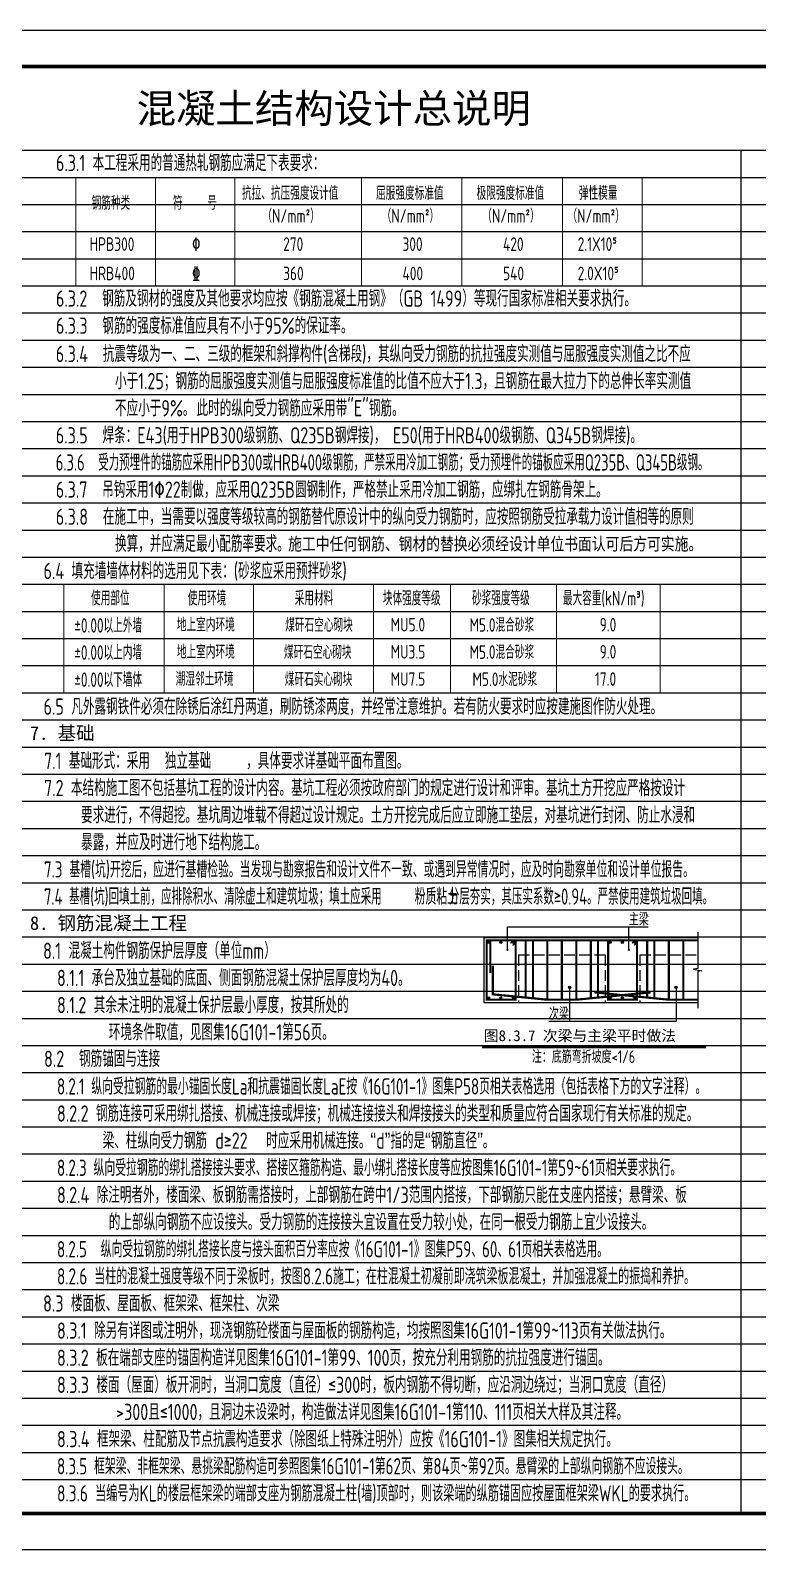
# Model space of a CAD drawing. Extents: x 169490 to 7584583, y -2399407 to 1374371.
# Drawn here: x 1273434 to 1293559, y 813191 to 855191 of the extents above; entities that cross this region are included whole.
import ezdxf

# ---------------------------------------------------------------- set-up
doc = ezdxf.new("R2010")
doc.units = 0
doc.header["$LTSCALE"] = 100
for name, pattern in [('D3轴线点划线', [18.5, 12, -3, 0.5, -3]), ('DASHED', [0.75, 0.5, -0.25]), ('H3普通虚线', [4.2, 3, -1.2])]:
    doc.linetypes.add(name, pattern=pattern)
doc.layers.get('0').update_dxf_attribs({"linetype": 'CONTINUOUS'})
doc.layers.get('DEFPOINTS').update_dxf_attribs({"linetype": 'CONTINUOUS'})
doc.layers.add('S-1-TEXT', color=7, linetype='CONTINUOUS', lineweight=18)
doc.layers.add('S-1-修改', color=23, linetype='CONTINUOUS', lineweight=18)
for name, color, linetype in [('S-DETL-AXIS', 8, 'D3轴线点划线'), ('S-DETL-HATCH', 251, 'CONTINUOUS'), ('S-DETL-LINE1', 2, 'CONTINUOUS'), ('S-DETL-RBAR', 1, 'CONTINUOUS'), ('S-DETL-TEXT', 7, 'CONTINUOUS'), ('图框', 140, 'CONTINUOUS')]:
    doc.layers.add(name, color=color, linetype=linetype)
doc.styles.add('TS', font='tssdeng.shx', dxfattribs={"width": 0.7, "height": 350, "bigfont": 'tssdchn.shx'})
doc.styles.add('黑体', font='simhei.ttf', dxfattribs={"width": 0.7})

msp = doc.modelspace()

# ---------------------------------------------------------------- hatches: boundary and pattern name
at = {"layer": 'S-DETL-RBAR'}
h = msp.add_hatch(color=1, dxfattribs=at)
edge = h.paths.add_edge_path()
edge.add_arc((1286117.7, 829982), 31.2, 0, 360)
h = msp.add_hatch(color=1, dxfattribs=at)
edge = h.paths.add_edge_path()
edge.add_arc((1286453.1, 829982), 31.2, 0, 360)
h = msp.add_hatch(color=1, dxfattribs=at)
edge = h.paths.add_edge_path()
edge.add_arc((1286808.6, 829982), 31.2, 0, 360)
h = msp.add_hatch(color=1, dxfattribs=at)
edge = h.paths.add_edge_path()
edge.add_arc((1289477.7, 829982), 31.2, 0, 360)
h = msp.add_hatch(color=1, dxfattribs=at)
edge = h.paths.add_edge_path()
edge.add_arc((1289813.1, 829982), 31.2, 0, 360)
h = msp.add_hatch(color=1, dxfattribs=at)
edge = h.paths.add_edge_path()
edge.add_arc((1290168.6, 829982), 31.2, 0, 360)
h = msp.add_hatch(color=1, dxfattribs=at)
edge = h.paths.add_edge_path()
edge.add_arc((1286117.7, 828446.3), 31.2, 0, 360)
h = msp.add_hatch(color=1, dxfattribs=at)
edge = h.paths.add_edge_path()
edge.add_arc((1286453.1, 828446.3), 31.2, 0, 360)
h = msp.add_hatch(color=1, dxfattribs=at)
edge = h.paths.add_edge_path()
edge.add_arc((1286804, 828446.3), 31.2, 0, 360)
h = msp.add_hatch(color=1, dxfattribs=at)
edge = h.paths.add_edge_path()
edge.add_arc((1289477.7, 828446.3), 31.2, 0, 360)
h = msp.add_hatch(color=1, dxfattribs=at)
edge = h.paths.add_edge_path()
edge.add_arc((1289813.1, 828446.3), 31.2, 0, 360)
h = msp.add_hatch(color=1, dxfattribs=at)
edge = h.paths.add_edge_path()
edge.add_arc((1290164, 828446.3), 31.2, 0, 360)
at = {"layer": 'S-DETL-TEXT'}
h = msp.add_hatch(color=256, dxfattribs=at)
edge = h.paths.add_edge_path()
edge.add_arc((1286637.3, 829771.5), 15.6, 0, 360)
h = msp.add_hatch(color=256, dxfattribs=at)
edge = h.paths.add_edge_path()
edge.add_arc((1289997.3, 829771.5), 15.6, 0, 360)
h = msp.add_hatch(color=256, dxfattribs=at)
edge = h.paths.add_edge_path()
edge.add_arc((1288357.2, 828736.1), 31.2, 0, 360)
h = msp.add_hatch(color=256, dxfattribs=at)
edge = h.paths.add_edge_path()
edge.add_arc((1291301.8, 828736.1), 31.2, 0, 360)

# ---------------------------------------------------------------- linework, layer by layer
msp.add_lwpolyline([(1251146.3, 854191.4), (1314946.3, 854191.4), (1314946.3, 814191.4), (1251146.3, 814191.4)], close=True)
at = {"layer": 'DEFPOINTS', "color": 252}
for p, q in [((1251146.3, 851878.9), (1314946.3, 851878.9)), ((1293096.3, 851878.9), (1293096.3, 814191.4)), ((1251146.3, 851128.9), (1314946.3, 851128.9)), ((1251146.3, 850378.9), (1314946.3, 850378.9)), ((1251146.3, 849628.9), (1314946.3, 849628.9)), ((1251146.3, 848878.9), (1314946.3, 848878.9)), ((1251146.3, 848128.9), (1314946.3, 848128.9)), ((1251146.3, 847378.9), (1314946.3, 847378.9)), ((1251146.3, 846628.9), (1314946.3, 846628.9)), ((1251146.3, 845878.9), (1314946.3, 845878.9)), ((1251146.3, 845128.9), (1314946.3, 845128.9)), ((1251146.3, 844378.9), (1314946.3, 844378.9)), ((1251146.3, 843628.9), (1314946.3, 843628.9)), ((1251146.3, 842878.9), (1314946.3, 842878.9)), ((1251146.3, 842128.9), (1314946.3, 842128.9)), ((1251146.3, 841378.9), (1314946.3, 841378.9)), ((1251146.3, 840628.9), (1314946.3, 840628.9)), ((1251146.3, 839878.9), (1314946.3, 839878.9)), ((1251146.3, 839128.9), (1314946.3, 839128.9)), ((1251146.3, 838378.9), (1314946.3, 838378.9)), ((1251146.3, 837628.9), (1314946.3, 837628.9)), ((1251146.3, 836878.9), (1314946.3, 836878.9)), ((1251146.3, 836128.9), (1314946.3, 836128.9)), ((1251146.3, 835378.9), (1314946.3, 835378.9)), ((1251146.3, 834628.9), (1314946.3, 834628.9)), ((1251146.3, 833878.9), (1314946.3, 833878.9)), ((1251146.3, 833128.9), (1314946.3, 833128.9)), ((1251146.3, 832378.9), (1314946.3, 832378.9)), ((1251146.3, 831628.9), (1314946.3, 831628.9)), ((1251146.3, 830878.9), (1314946.3, 830878.9)), ((1251146.3, 830128.9), (1314946.3, 830128.9)), ((1251146.3, 829378.9), (1314946.3, 829378.9)), ((1251146.3, 828628.9), (1314946.3, 828628.9)), ((1251146.3, 827878.9), (1314946.3, 827878.9)), ((1251146.3, 827128.9), (1314946.3, 827128.9)), ((1251146.3, 826378.9), (1314946.3, 826378.9)), ((1251146.3, 825628.9), (1314946.3, 825628.9)), ((1251146.3, 824878.9), (1314946.3, 824878.9)), ((1251146.3, 824128.9), (1314946.3, 824128.9)), ((1251146.3, 823378.9), (1314946.3, 823378.9)), ((1251146.3, 822628.9), (1314946.3, 822628.9)), ((1251146.3, 821878.9), (1314946.3, 821878.9)), ((1251146.3, 821128.9), (1314946.3, 821128.9)), ((1251146.3, 820378.9), (1314946.3, 820378.9)), ((1251146.3, 819628.9), (1314946.3, 819628.9)), ((1251146.3, 818878.9), (1314946.3, 818878.9)), ((1251146.3, 818128.9), (1314946.3, 818128.9)), ((1251146.3, 817378.9), (1314946.3, 817378.9)), ((1251146.3, 816628.9), (1314946.3, 816628.9)), ((1251146.3, 815878.9), (1314946.3, 815878.9)), ((1251146.3, 815128.9), (1314946.3, 815128.9))]:
    msp.add_line(p, q, dxfattribs=at)
at = {"layer": 'S-1-TEXT', "color": 1}
for p, q in [((1274695.2, 851128.9), (1290361, 851128.9)), ((1274695.2, 851128.9), (1274695.2, 848128.9)), ((1276895.2, 851128.9), (1276895.2, 848128.9)), ((1279095.2, 851128.9), (1279095.2, 848128.9)), ((1282595.2, 851128.9), (1282595.2, 848128.9)), ((1285378.1, 851128.9), (1285378.1, 848128.9)), ((1288161, 851128.9), (1288161, 848128.9)), ((1290361, 851128.9), (1290361, 848128.9)), ((1274695.2, 849628.9), (1290361, 849628.9)), ((1274695.2, 848878.9), (1290361, 848878.9)), ((1274695.2, 848878.9), (1290361, 848878.9)), ((1274695.2, 848128.9), (1290361, 848128.9)), ((1276722.2, 848128.9), (1283858.5, 848128.9)), ((1283943.8, 848128.9), (1289115.3, 848128.9)), ((1290857.6, 839878.9), (1274359.5, 839878.9)), ((1274359.5, 839878.9), (1274359.5, 836878.9)), ((1277137.9, 839878.9), (1277137.9, 836878.9)), ((1279610, 839878.9), (1279610, 836878.9)), ((1282927.4, 839878.9), (1282927.4, 836878.9)), ((1285064.6, 839878.9), (1285064.6, 836878.9)), ((1287992.5, 839878.9), (1287992.5, 836878.9)), ((1290857.6, 836878.9), (1290857.6, 839878.9)), ((1290857.6, 839128.9), (1274359.5, 839128.9)), ((1290857.6, 838378.9), (1274359.5, 838378.9)), ((1290857.6, 837628.9), (1274359.5, 837628.9)), ((1290857.6, 837628.9), (1274359.5, 837628.9)), ((1290857.6, 836878.9), (1274359.5, 836878.9))]:
    msp.add_line(p, q, dxfattribs=at)
at = {"layer": 'S-DETL-AXIS', "linetype": 'H3普通虚线'}
for p, q in [((1286941.9, 829634.2), (1289341.9, 829634.2)), ((1286941.9, 829634.2), (1286941.9, 828314.2)), ((1289341.9, 829634.2), (1289341.9, 828314.2)), ((1290301.9, 829634.2), (1291901.9, 829634.2)), ((1290301.9, 829634.2), (1290301.9, 828314.2))]:
    msp.add_line(p, q, dxfattribs=at)
at = {"layer": 'S-DETL-HATCH'}
for p, q in [((1291901.9, 830264.2), (1291901.9, 829260.5)), ((1291901.9, 829260.5), (1291784.9, 829235.1)), ((1291784.9, 829235.1), (1292018.8, 829193.2)), ((1292018.8, 829193.2), (1291901.9, 829171.3)), ((1291901.9, 829171.3), (1291901.9, 828164.2))]:
    msp.add_line(p, q, dxfattribs=at)
at = {"layer": 'S-DETL-LINE1'}
for p, q in [((1285981.9, 830114.2), (1291901.9, 830114.2)), ((1285981.9, 830114.2), (1285981.9, 828314.2)), ((1285981.9, 828314.2), (1291901.9, 828314.2))]:
    msp.add_line(p, q, dxfattribs=at)
for centre in [(1286117.7, 829982), (1286453.1, 829982), (1286808.6, 829982), (1289477.7, 829982), (1289813.1, 829982), (1290168.6, 829982), (1286117.7, 828446.3), (1286453.1, 828446.3), (1286804, 828446.3), (1289477.7, 828446.3), (1289813.1, 828446.3), (1290164, 828446.3)]:
    msp.add_circle(centre, 31.2, dxfattribs=at)
at = {"layer": 'S-DETL-RBAR', "color": 1}
for points, const_width in [([(1286861.9, 830034.2), (1286861.9, 828394.2), (1286061.9, 828394.2), (1286061.9, 830034.2), (1286861.9, 830034.2)], 60), ([(1291901.9, 830034.2), (1286161.9, 830034.2), (1286161.9, 829134.3)], 60), ([(1286721.9, 829954.2), (1286801.9, 830034.2)], 40), ([(1286781.9, 829894.2), (1286861.9, 829974.2)], 40), ([(1287141.9, 830034.2), (1287141.9, 828453.4)], 60), ([(1287341.9, 830034.2), (1287341.9, 828433.6)], 60), ([(1287741.9, 830034.2), (1287741.9, 828394.2)], 60), ([(1288141.9, 830034.2), (1288141.9, 828394.2)], 60), ([(1288541.9, 830034.2), (1288541.9, 828394.2)], 60), ([(1288941.9, 830034.2), (1288941.9, 828433.6)], 60), ([(1289141.9, 830034.2), (1289141.9, 828453.4)], 60), ([(1290221.9, 830034.2), (1290221.9, 828394.2), (1289421.9, 828394.2), (1289421.9, 830034.2)], 60), ([(1290081.9, 829954.2), (1290161.9, 830034.2)], 40), ([(1290141.9, 829894.2), (1290221.9, 829974.2)], 40), ([(1290501.9, 830034.2), (1290501.9, 828453.4)], 60), ([(1290701.9, 830034.2), (1290701.9, 828433.6)], 60), ([(1291101.9, 830034.2), (1291101.9, 828394.2)], 60), ([(1291501.9, 830034.2), (1291501.9, 828394.2)], 60), ([(1286231.9, 829339.1), (1286231.9, 828543.1), (1287741.9, 828394.2), (1288541.9, 828394.2), (1290601.9, 828597.4)], 60), ([(1291901.9, 828394.2), (1291101.9, 828394.2), (1289041.9, 828597.4)], 60)]:
    msp.add_lwpolyline(points, dxfattribs=dict(at, const_width=const_width))
at = {"layer": 'S-DETL-TEXT'}
for p, q in [((1286637.3, 829771.5), (1286637.3, 830412.9)), ((1286637.3, 830412.9), (1290525.7, 830412.9)), ((1289997.3, 829771.5), (1289997.3, 830412.9)), ((1288357.2, 828736.1), (1288357.2, 827791.6)), ((1291301.8, 828736.1), (1291301.8, 827791.6)), ((1291301.8, 827791.6), (1287783.3, 827791.6))]:
    msp.add_line(p, q, dxfattribs=at)
at = {"layer": 'S-DETL-TEXT', "const_width": 50}
msp.add_lwpolyline([(1285929.1, 827077.7), (1292129.9, 827077.7)], dxfattribs=at)
at = {"layer": 'S-DETL-TEXT'}
for centre, radius in [((1286637.3, 829771.5), 15.6), ((1289997.3, 829771.5), 15.6), ((1288357.2, 828736.1), 31.2), ((1291301.8, 828736.1), 31.2)]:
    msp.add_circle(centre, radius, dxfattribs=at)
at = {"layer": '图框'}
msp.add_lwpolyline([(1248646.3, 813191.4), (1322946.3, 813191.4), (1322946.3, 855191.4), (1248646.3, 855191.4)], close=True, dxfattribs=at)
at = {"layer": '图框', "const_width": 100}
msp.add_lwpolyline([(1251146.3, 814191.4), (1321946.3, 814191.4), (1321946.3, 854191.4), (1251146.3, 854191.4)], close=True, dxfattribs=at)

# ---------------------------------------------------------------- texts
at = {"layer": 'S-1-TEXT', "style": '黑体'}
for s, height, p in [('混凝土结构设计总说明', 800, (1276373.5, 852635)), ('7. 基础', 375, (1273422, 835577.5)), ('8. 钢筋混凝土工程', 375, (1273422, 830324.9))]:
    msp.add_text(s, height=height, dxfattribs=at).set_placement(p)
at = {"layer": 'S-1-TEXT'}
for s, height, style, width, p in [('6.3.1 本工程采用的普通热轧钢筋应满足下表要求：', 450, 'TS', 0.75, (1274141.6, 851301.5)), ('6.3.2  钢筋及钢材的强度及其他要求均应按《钢筋混凝土用钢》（GB 1499）等现行国家标准相关要求执行。', 450, 'TS', 0.75, (1274141.6, 847551.5)), ('6.3.3  钢筋的强度标准值应具有不小于95%%%的保证率。', 450, 'TS', 0.75, (1274141.6, 846801.5)), ('6.3.4  抗震等级为一、二、三级的框架和斜撑构件(含梯段)，其纵向受力钢筋的抗拉强度实测值与屈服强度实测值之比不应', 450, 'TS', 0.75, (1274137.6, 846021.4)), ('        小于1.25；钢筋的屈服强度实测值与屈服强度标准值的比值不应大于1.3，且钢筋在最大拉力下的总伸长率实测值', 450, 'TS', 0.75, (1274137.6, 845271.4)), ('        不应小于9%%%。', 450, 'TS', 0.75, (1274137.6, 844521.4)), ('6.3.5  焊条：E43(用于HPB300级钢筋、Q235B钢焊接)， E50(用于HRB400级钢筋、Q345B钢焊接)。', 450, 'TS', 0.75, (1274137.6, 843771.4)), ('6.3.6  受力预埋件的锚筋应采用HPB300或HRB400级钢筋，严禁采用冷加工钢筋；受力预埋件的锚板应采用Q235B、Q345B级钢。', 450, 'TS', 0.68, (1274137.6, 843021.4)), ('6.3.7  吊钩采用1\x8222制做，应采用Q235B圆钢制作，严格禁止采用冷加工钢筋，应绑扎在钢筋骨架上。', 450, 'TS', 0.75, (1274137.6, 842271.4)), ('6.3.8  在施工中，当需要以强度等级较高的钢筋替代原设计中的纵向受力钢筋时，应按照钢筋受拉承载力设计值相等的原则', 450, 'TS', 0.75, (1274137.6, 841521.4)), ('        换算，并应满足最小配筋率要求。', 450, 'TS', 0.75, (1274137.6, 840771.4)), ('施工中任何钢筋、钢材的替换必须经设计单位书面认可后方可实施。', 350, '黑体', 0.8, (1280569.1, 840820.8)), ('6.4 填充墙墙体材料的选用见下表：(砂浆应采用预拌砂浆)', 450, 'TS', 0.75, (1273799.4, 840021.4)), ('使用部位', 400, 'TS', 0.7, (1275115.2, 839293)), (' 使用环境', 400, 'TS', 0.7, (1277621.6, 839293)), ('采用材料', 400, 'TS', 0.7, (1280749.6, 839293)), ('块体强度等级', 400, 'TS', 0.7, (1283189.2, 839293)), ('砂浆强度等级', 400, 'TS', 0.7, (1285656.1, 839293)), ('最大容重(kN/m\x8c3\x8d)', 400, 'TS', 0.7, (1288171.2, 839293)), ('%%P0.00以上外墙', 400, 'TS', 0.7, (1274651.4, 838541.3)), ('%%P0.00以上内墙', 400, 'TS', 0.7, (1274651.4, 837791.3)), ('%%P0.00以下墙体', 400, 'TS', 0.7, (1274651.4, 837041.3)), ('6.5 凡外露钢铁件必须在除锈后涂红丹两道，刷防锈漆两度，并经常注意维护。若有防火要求时应按建施图作防火处理。', 450, 'TS', 0.75, (1273799.4, 836271.4)), ('7.1 基础形式：采用             ，具体要求详基础平面布置图。', 450, 'TS', 0.75, (1273812.2, 834771.4)), ('7.2 本结构施工图不包括基坑工程的设计内容。基坑工程必须按政府部门的规定进行设计和评审。基坑土方开挖应严格按设计', 450, 'TS', 0.75, (1273812.2, 834021.4)), ('     要求进行，不得超挖。基坑周边堆载不得超过设计规定。土方开挖完成后应立即施工垫层，对基坑进行封闭、防止水浸和', 450, 'TS', 0.75, (1273812.2, 833271.4)), ('     暴露，并应及时进行地下结构施工。', 450, 'TS', 0.75, (1273812.2, 832521.4)), ('7.3 基槽(坑)开挖后，应进行基槽检验。当发现与勘察报告和设计文件不一致、或遇到异常情况时，应及时向勘察单位和设计单位报告。', 450, 'TS', 0.7, (1273812.2, 831771.4)), ('7.4 基槽(坑)回填土前，应排除积水、清除虚土和建筑垃圾；填土应采用          分层夯实，其压实系数≥0.94。严禁使用建筑垃圾回填。', 450, 'TS', 0.68, (1273812.2, 831021.4)), ('8.1 混凝土构件钢筋保护层厚度（单位mm）', 450, 'TS', 0.75, (1273786.8, 829521.4)), ('8.1.1 承台及独立基础的底面、侧面钢筋混凝土保护层厚度均为40。', 450, 'TS', 0.75, (1274171, 828771.4)), ('8.1.2 其余未注明的混凝土保护层最小厚度，按其所处的', 450, 'TS', 0.75, (1274171, 828021.4)), ('       环境条件取值，见图集16G101-1第56页。', 450, 'TS', 0.75, (1274171, 827271.4)), ('8.2  钢筋锚固与连接', 450, 'TS', 0.75, (1273813.2, 826536.5)), ('8.2.1 纵向受拉钢筋的最小锚固长度L\x8ea\x8f和抗震锚固长度L\x8eaE\x8f按《16G101-1》图集P58页相关表格选用（包括表格下方的文字注释）。\x8f', 450, 'TS', 0.7, (1274171, 825771.4)), ('8.2.2 钢筋连接可采用绑扎搭接、机械连接或焊接；机械连接接头和焊接接头的类型和质量应符合国家现行有关标准的规定。\x8f', 450, 'TS', 0.75, (1274171, 825021.4)), ('  梁、柱纵向受力钢筋        时应采用机械连接。“d”指的是“钢筋直径”。', 450, 'TS', 0.75, (1275025.4, 824271.4)), ('8.2.3 纵向受拉钢筋的绑扎搭接接头要求、搭接区箍筋构造、最小绑扎搭接长度等应按图集16G101-1第59~61页相关要求执行。\x8f', 450, 'TS', 0.7, (1274171, 823521.4)), ('8.2.4 除注明者外，楼面梁、板钢筋需搭接时，上部钢筋在跨中1/3范围内搭接，下部钢筋只能在支座内搭接；悬臂梁、板\x8f', 450, 'TS', 0.75, (1274171, 822771.4)), ('       的上部纵向钢筋不应设接头。受力钢筋的连接接头宜设置在受力较小处，在同一根受力钢筋上宜少设接头。', 450, 'TS', 0.75, (1274171, 822021.4)), ('8.2.5  纵向受拉钢筋的绑扎搭接长度与接头面积百分率应按《16G101-1》图集P59、60、61页相关表格选用。', 450, 'TS', 0.7, (1274171, 821271.4)), ('8.2.6 当柱的混凝土强度等级不同于梁板时，按图8.2.6施工；在柱混凝土初凝前即浇筑梁板混凝土，并加强混凝土的振捣和养护。', 450, 'TS', 0.71, (1274171, 820521.4)), ('8.3 楼面板、屋面板、框架梁、框架柱、次梁', 450, 'TS', 0.75, (1273786.8, 819771.4)), ('8.3.1 除另有详图或注明外，现浇钢筋砼楼面与屋面板的钢筋构造，均按照图集16G101-1第99~113页有关做法执行。', 450, 'TS', 0.75, (1274171, 819021.4)), ('8.3.2 板在端部支座的锚固构造详见图集16G101-1第99、100页，按充分利用钢筋的抗拉强度进行锚固。', 450, 'TS', 0.75, (1274171, 818271.4)), ('8.3.3 楼面（屋面）板开洞时，当洞口宽度（直径）≤300时，板内钢筋不得切断，应沿洞边绕过；当洞口宽度（直径）', 450, 'TS', 0.75, (1274171, 817521.4)), ('        >300且≤1000，且洞边未设梁时，构造做法详见图集16G101-1第110、111页相关大样及其注释。', 450, 'TS', 0.75, (1274171, 816771.4)), ('8.3.4 框架梁、柱配筋及节点抗震构造要求（除图纸上特殊注明外）应按《16G101-1》图集相关规定执行。', 450, 'TS', 0.75, (1274171, 816021.4)), ('8.3.5 框架梁、非框架梁、悬挑梁配筋构造可参照图集16G101-1第62页、第84页~第92页。悬臂梁的上部纵向钢筋不应设接头。', 450, 'TS', 0.7, (1274171, 815271.4)), ('8.3.6 当编号为KL的楼层框架梁的端部支座为钢筋混凝土柱(墙)顶部时，则该梁端的纵筋锚固应按屋面框架梁WKL的要求执行。', 450, 'TS', 0.72, (1274171, 814521.4))]:
    msp.add_text(s, height=height, dxfattribs=dict(at, style=style, width=width)).set_placement(p)
at = {"layer": 'S-1-TEXT', "linetype": 'DASHED', "style": 'TS', "width": 0.75}
for s, p in [('抗拉、抗压强度设计值', (1279287, 850504.9)), ('屈服强度标准值', (1282999.4, 850504.9)), ('极限强度标准值', (1285782.3, 850504.9)), ('钢筋种类', (1275128.8, 850232.7)), ('符    号', (1277378.4, 850232.7)), ('弹性模量', (1288610.8, 850504.9)), ('（N/mm\x8c2\x8d）', (1279854.8, 849874.9)), ('（N/mm\x8c2\x8d）', (1283155.6, 849874.9)), ('（N/mm\x8c2\x8d）', (1285938.5, 849874.9)), ('（N/mm\x8c2\x8d）', (1288297.3, 849874.9)), ('HPB300', (1275074.7, 849094.9)), ('\x82', (1277903.7, 849094.9)), ('270', (1280430.9, 849094.9)), ('300', (1283731.7, 849094.9)), ('420', (1286514.6, 849094.9)), ('2.1X10\x8c5\x8d', (1288579.8, 849094.9)), ('HRB400', (1275074.7, 848284.9)), ('\x84', (1277903.7, 848284.9)), ('360', (1280430.9, 848284.9)), ('400', (1283731.7, 848284.9)), ('540', (1286514.6, 848284.9)), ('2.0X10\x8c5\x8d', (1288579.8, 848284.9))]:
    msp.add_text(s, height=375, dxfattribs=at).set_placement(p)
at = {"layer": 'S-1-修改', "style": 'TS'}
for s, height, width, p in [('此时的纵向受力钢筋应采用带"E"钢筋。', 450, 0.75, (1278034.2, 844521.4)), ('地上室内环境', 375, 0.75, (1277487.5, 838573.6)), ('煤矸石空心砌块', 375, 0.75, (1280486.2, 838563.5)), ('MU5.0', 375, 0.75, (1283405.4, 838573.6)), ('M5.0混合砂浆', 375, 0.75, (1285585.2, 838566.4)), ('9.0', 375, 0.75, (1289187.1, 838573.6)), ('地上室内环境', 375, 0.75, (1277487.5, 837823.6)), ('煤矸石空心砌块', 375, 0.75, (1280452, 837813.5)), ('MU3.5', 375, 0.75, (1283405.4, 837823.6)), ('M5.0混合砂浆', 375, 0.75, (1285585.2, 837816.4)), ('9.0', 375, 0.75, (1289187.1, 837823.6)), ('潮湿邻土环境', 375, 0.75, (1277455, 837073.6)), ('煤矸石实心砌块', 375, 0.75, (1280474.5, 837063.5)), ('M5.0水泥砂浆', 375, 0.75, (1285667.6, 837066.4)), ('MU7.5', 375, 0.75, (1283405.4, 837073.6)), ('17.0', 375, 0.75, (1289057.8, 837073.6)), ('独立基础', 450, 0.75, (1277155.6, 834771.4)), (' 粉质粘土', 450, 0.7, (1283878.7, 831021.4)), ('d≥22', 450, 0.75, (1278550.4, 824271.4))]:
    msp.add_text(s, height=height, dxfattribs=dict(at, width=width)).set_placement(p)
at = {"layer": 'S-DETL-TEXT', "style": 'TS', "width": 0.75}
for s, p in [('主梁', (1289997.3, 830444.1)), ('次梁', (1287786.6, 827829.6)), ('注：底筋弯折坡度<1/6', (1287311.3, 826643.8))]:
    msp.add_text(s, height=350, dxfattribs=at).set_placement(p)
at = {"layer": 'S-DETL-TEXT', "style": '黑体'}
msp.add_text('图8.3.7 次梁与主梁平时做法', height=300, dxfattribs=at).set_placement((1285982, 827248.9))

doc.saveas('drawing.dxf')
